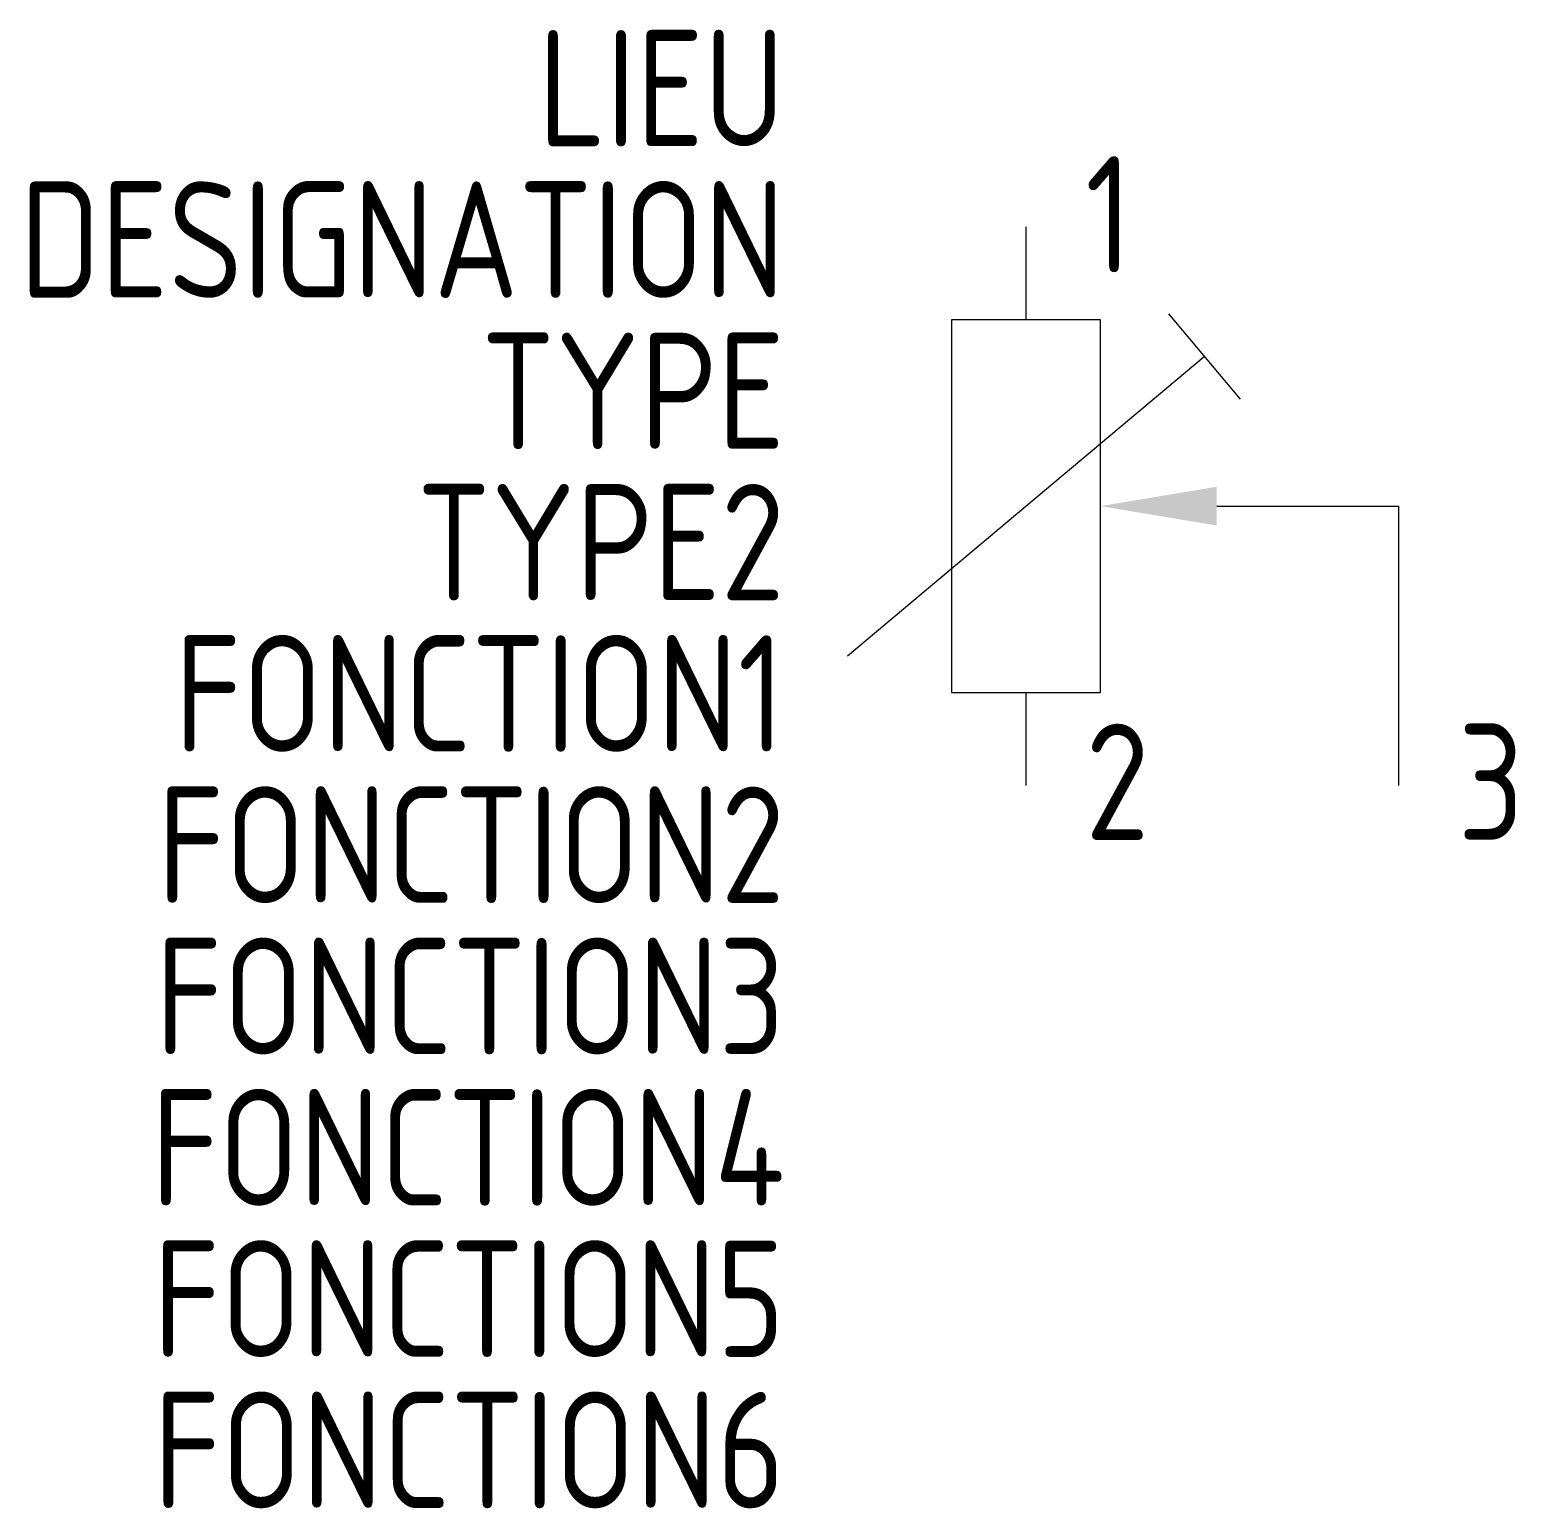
# Model space of a CAD drawing. Extents: x -1606 to -1574.1, y -907.1 to -875.4.
import ezdxf
from ezdxf.enums import TextEntityAlignment as Align

# ---------------------------------------------------------------- set-up
doc = ezdxf.new("R2010")
doc.units = 0
for name, color, linetype in [('SYMB_FIL', 3, 'CONTINUOUS'), ('SYMB_TXT_CONTACT', 2, 'CONTINUOUS'), ('SYMB_TXT_NOM', 3, 'CONTINUOUS')]:
    doc.layers.add(name, color=color, linetype=linetype)
doc.styles.add('NET2_5', font='isocp.shx', dxfattribs={"width": 0.9, "height": 2.5})

msp = doc.modelspace()

# ---------------------------------------------------------------- linework, layer by layer
at = {"layer": 'SYMB_FIL'}
for p, q in [((-1584.634, -879.593), (-1584.634, -881.593)), ((-1581.575, -881.46), (-1580.032, -883.299)), ((-1588.464, -888.807), (-1580.804, -882.379)), ((-1580.534, -885.593), (-1576.634, -885.593)), ((-1576.634, -885.593), (-1576.634, -891.593)), ((-1584.634, -889.593), (-1584.634, -891.593))]:
    msp.add_line(p, q, dxfattribs=at)
msp.add_lwpolyline([(-1586.234, -881.593), (-1586.234, -889.593), (-1583.034, -889.593), (-1583.034, -881.593)], close=True, dxfattribs=at)
msp.add_solid([(-1580.534, -886.01), (-1580.534, -885.177), (-1583.034, -885.593)], dxfattribs=at)

# ---------------------------------------------------------------- texts
at = {"layer": 'SYMB_TXT_CONTACT', "style": 'NET2_5', "width": 0.9, "flags": 8}
for tag, p, s in [('1', (-1583.359, -880.577), '1'), ('2', (-1583.359, -892.767), '2'), ('3', (-1575.359, -892.767), '3')]:
    msp.add_attdef(tag, p, s, height=2.5, dxfattribs=at)
at = {"layer": 'SYMB_TXT_NOM', "style": 'NET2_5', "width": 0.9, "flags": 8}
for tag, text, p in [('LIEU', '', (-1589.809, -877.868)), ('DESIGNATION', 'R?', (-1589.809, -881.118)), ('TYPE', '', (-1589.809, -884.368)), ('TYPE2', '', (-1589.809, -887.618)), ('FONCTION1', '', (-1589.809, -890.868)), ('FONCTION2', '', (-1589.809, -894.118)), ('FONCTION3', '', (-1589.809, -897.368)), ('FONCTION4', '', (-1589.809, -900.618)), ('FONCTION5', '', (-1589.809, -903.868)), ('FONCTION6', '', (-1589.809, -907.118))]:
    msp.add_attdef(tag, text=text, height=2.5, dxfattribs=at).set_placement(p, align=Align.RIGHT)

doc.saveas('drawing.dxf')
